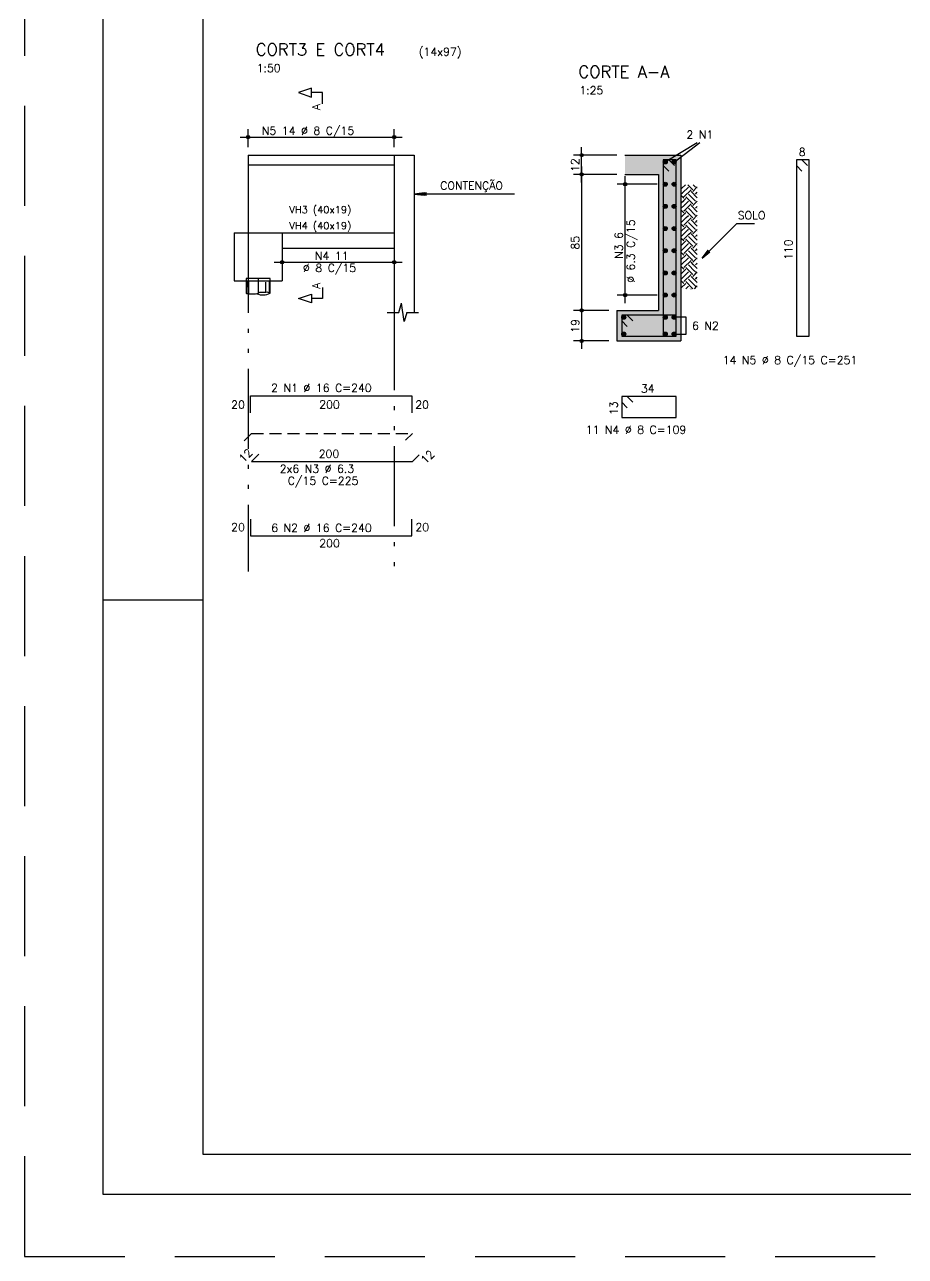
# Model space of a CAD drawing. Extents: x -1.9 to 86, y -1.2 to 61.3.
# Drawn here: x -1.95 to 20.05, y -1.19 to 29.58 of the extents above; entities that cross this region are included whole.
import ezdxf

# ---------------------------------------------------------------- set-up
doc = ezdxf.new("R2010")
doc.units = 0
doc.header["$MEASUREMENT"] = 0
for name, pattern in [('ESTILO_TQS_0001', [0.45, 0.3, -0.15]), ('ESTILO_TQS_0004', [3.3, 2, -0.4, 0.05, -0.4, 0.05, -0.4]), ('HIDDEN', [0.375, 0.25, -0.125])]:
    doc.linetypes.add(name, pattern=pattern)
doc.layers.get('0').update_dxf_attribs({"linetype": 'CONTINUOUS'})
doc.layers.get('Defpoints').update_dxf_attribs({"linetype": 'CONTINUOUS'})
for name, color, linetype in [('ARQ_FOLHA', 7, 'CONTINUOUS'), ('PENA_01', 1, 'CONTINUOUS'), ('PENA_02', 2, 'CONTINUOUS'), ('PENA_03', 3, 'CONTINUOUS'), ('PENA_04', 4, 'CONTINUOUS'), ('PENA_05', 5, 'CONTINUOUS'), ('PENA_06', 6, 'CONTINUOUS'), ('PENA_10', 253, 'CONTINUOUS')]:
    doc.layers.add(name, color=color, linetype=linetype)
doc.styles.get("Standard").update_dxf_attribs({"font": 'ROMANS.SHX'})

# ---------------------------------------------------------------- blocks, each defined once
blk = doc.blocks.new('FOLHA A1 - 841 X 594')
at = {"layer": 'ARQ_FOLHA', "color": 1}
blk.add_line((-816, 148.5), (-841, 148.5), dxfattribs=at)
for points in [[(-841, 0), (0, 0), (0, 594), (-841, 594)], [(-816, 10), (-10, 10), (-10, 584), (-816, 584)]]:
    blk.add_lwpolyline(points, close=True, dxfattribs=at)
at = {"layer": 'Defpoints', "color": 8, "linetype": 'HIDDEN', "ltscale": 100}
blk.add_lwpolyline([(-860.5, 609.5), (-860.5, -15.5), (19.5, -15.5), (19.5, 609.5)], close=True, dxfattribs=at)
blk = doc.blocks.new('*U23')
blk.add_blockref('FOLHA A1 - 841 X 594', (0, 0))

msp = doc.modelspace()

# ---------------------------------------------------------------- linework, layer by layer
at = {"layer": 'PENA_01', "linetype": 'Continuous'}
for p, q in [((3.632, 26.522), (3.632, 26.974)), ((7.282, 26.522), (7.282, 26.974)), ((3.432, 26.774), (7.482, 26.774)), ((11.963, 25.642), (11.963, 26.522)), ((12.844, 26.322), (11.763, 26.322)), ((11.963, 26.042), (11.963, 22.242)), ((12.844, 25.842), (11.763, 25.842)), ((12.844, 25.842), (11.763, 25.842)), ((13.854, 25.597), (12.851, 25.597)), ((13.051, 22.626), (13.051, 25.797)), ((4.482, 23.802), (4.482, 23.445)), ((7.282, 23.802), (7.282, 23.445)), ((4.282, 23.645), (7.482, 23.645)), ((13.854, 22.826), (12.851, 22.826)), ((11.963, 22.642), (11.963, 21.482)), ((12.644, 22.442), (11.763, 22.442)), ((12.644, 22.442), (11.763, 22.442)), ((12.644, 21.682), (11.763, 21.682))]:
    msp.add_line(p, q, dxfattribs=at)
at = {"layer": 'PENA_01', "linetype": 'ESTILO_TQS_0004'}
for p, q in [((3.632, 24.382), (3.632, 15.923)), ((7.282, 22.45), (7.282, 15.923))]:
    msp.add_line(p, q, dxfattribs=at)
at = {"layer": 'PENA_01', "linetype": 'ESTILO_TQS_0001'}
for p, q in [((3.536, 19.183), (3.72, 19.366)), ((3.72, 19.366), (7.736, 19.366)), ((7.736, 19.366), (7.566, 19.197))]:
    msp.add_line(p, q, dxfattribs=at)
at = {"layer": 'PENA_02', "linetype": 'Continuous'}
for p, q in [((14.453, 25.571), (14.453, 25.571)), ((14.455, 25.572), (14.455, 25.572)), ((14.466, 25.496), (14.555, 25.585)), ((14.74, 25.46), (14.615, 25.585)), ((14.806, 25.526), (14.748, 25.585)), ((14.453, 25.482), (14.466, 25.496)), ((14.453, 25.35), (14.484, 25.381)), ((14.504, 25.254), (14.453, 25.305)), ((14.463, 25.515), (14.463, 25.515)), ((14.484, 25.381), (14.629, 25.526)), ((14.488, 25.358), (14.488, 25.358)), ((14.502, 25.266), (14.502, 25.266)), ((14.519, 25.239), (14.504, 25.254)), ((14.514, 25.189), (14.563, 25.239)), ((14.519, 25.283), (14.696, 25.46)), ((14.74, 25.106), (14.563, 25.283)), ((14.806, 25.173), (14.629, 25.349)), ((14.853, 25.258), (14.696, 25.416)), ((14.74, 25.416), (14.853, 25.529)), ((14.806, 25.349), (14.853, 25.396)), ((14.853, 25.479), (14.853, 25.479)), ((14.853, 25.347), (14.853, 25.347)), ((14.453, 25.217), (14.453, 25.217)), ((14.453, 25.129), (14.514, 25.189)), ((14.453, 24.996), (14.531, 25.075)), ((14.519, 24.885), (14.453, 24.951)), ((14.519, 24.929), (14.549, 24.96)), ((14.528, 25.097), (14.528, 25.097)), ((14.531, 25.075), (14.629, 25.173)), ((14.549, 24.96), (14.696, 25.106)), ((14.552, 24.941), (14.552, 24.941)), ((14.806, 24.819), (14.629, 24.996)), ((14.853, 24.905), (14.696, 25.062)), ((14.74, 25.062), (14.853, 25.175)), ((14.806, 24.996), (14.853, 25.043)), ((14.853, 25.126), (14.853, 25.126)), ((14.853, 24.993), (14.853, 24.993)), ((14.453, 24.775), (14.561, 24.883)), ((14.453, 24.863), (14.453, 24.863)), ((14.453, 24.643), (14.578, 24.768)), ((14.519, 24.576), (14.596, 24.653)), ((14.561, 24.883), (14.563, 24.885)), ((14.74, 24.753), (14.563, 24.929)), ((14.568, 24.836), (14.568, 24.836)), ((14.578, 24.768), (14.629, 24.819)), ((14.592, 24.679), (14.592, 24.679)), ((14.596, 24.653), (14.696, 24.753)), ((14.806, 24.465), (14.629, 24.642)), ((14.853, 24.551), (14.696, 24.708)), ((14.74, 24.708), (14.853, 24.822)), ((14.806, 24.642), (14.853, 24.689)), ((14.853, 24.772), (14.853, 24.772)), ((14.853, 24.64), (14.853, 24.64)), ((14.519, 24.532), (14.453, 24.598)), ((14.453, 24.422), (14.563, 24.532)), ((14.453, 24.51), (14.453, 24.51)), ((14.453, 24.289), (14.626, 24.462)), ((14.519, 24.222), (14.643, 24.347)), ((14.616, 24.523), (14.563, 24.576)), ((14.608, 24.577), (14.608, 24.577)), ((14.74, 24.399), (14.616, 24.523)), ((14.626, 24.462), (14.629, 24.465)), ((14.632, 24.418), (14.632, 24.418)), ((14.643, 24.347), (14.696, 24.399)), ((14.853, 24.198), (14.696, 24.355)), ((14.74, 24.355), (14.853, 24.468)), ((14.806, 24.289), (14.853, 24.335)), ((14.853, 24.419), (14.853, 24.419)), ((14.519, 24.178), (14.453, 24.244)), ((14.453, 24.068), (14.563, 24.178)), ((14.453, 24.156), (14.453, 24.156)), ((14.453, 23.935), (14.629, 24.112)), ((14.519, 23.869), (14.69, 24.04)), ((14.68, 24.105), (14.563, 24.222)), ((14.656, 24.262), (14.629, 24.289)), ((14.655, 24.27), (14.655, 24.27)), ((14.806, 24.112), (14.656, 24.262)), ((14.673, 24.155), (14.673, 24.155)), ((14.74, 24.046), (14.68, 24.105)), ((14.69, 24.04), (14.696, 24.046)), ((14.74, 24.001), (14.853, 24.114)), ((14.853, 24.286), (14.853, 24.286)), ((14.853, 24.065), (14.853, 24.065)), ((14.519, 23.825), (14.453, 23.891)), ((14.453, 23.714), (14.563, 23.825)), ((14.453, 23.803), (14.453, 23.803)), ((14.453, 23.582), (14.629, 23.758)), ((14.74, 23.692), (14.563, 23.869)), ((14.721, 23.844), (14.629, 23.935)), ((14.697, 24), (14.696, 24.001)), ((14.853, 23.844), (14.697, 24)), ((14.702, 23.964), (14.702, 23.964)), ((14.72, 23.849), (14.72, 23.849)), ((14.806, 23.758), (14.721, 23.844)), ((14.738, 23.734), (14.738, 23.734)), ((14.749, 23.657), (14.853, 23.761)), ((14.806, 23.935), (14.853, 23.982)), ((14.853, 23.933), (14.853, 23.933)), ((14.853, 23.712), (14.853, 23.712)), ((14.519, 23.471), (14.453, 23.537)), ((14.453, 23.361), (14.563, 23.471)), ((14.453, 23.449), (14.453, 23.449)), ((14.453, 23.228), (14.629, 23.405)), ((14.519, 23.515), (14.696, 23.692)), ((14.74, 23.338), (14.563, 23.515)), ((14.785, 23.426), (14.629, 23.582)), ((14.761, 23.583), (14.696, 23.648)), ((14.74, 23.648), (14.749, 23.657)), ((14.745, 23.687), (14.745, 23.687)), ((14.853, 23.491), (14.761, 23.583)), ((14.767, 23.542), (14.767, 23.542)), ((14.785, 23.428), (14.785, 23.428)), ((14.806, 23.405), (14.785, 23.426)), ((14.796, 23.351), (14.853, 23.407)), ((14.806, 23.582), (14.853, 23.628)), ((14.853, 23.579), (14.853, 23.579)), ((14.519, 23.118), (14.453, 23.183)), ((14.453, 23.007), (14.563, 23.118)), ((14.453, 23.096), (14.453, 23.096)), ((14.519, 23.162), (14.696, 23.338)), ((14.74, 22.985), (14.563, 23.162)), ((14.806, 23.051), (14.629, 23.228)), ((14.825, 23.165), (14.696, 23.294)), ((14.74, 23.294), (14.796, 23.351)), ((14.806, 23.228), (14.814, 23.236)), ((14.809, 23.269), (14.809, 23.269)), ((14.814, 23.236), (14.853, 23.275)), ((14.853, 23.137), (14.825, 23.165)), ((14.832, 23.121), (14.832, 23.121)), ((14.853, 23.358), (14.853, 23.358)), ((14.853, 23.225), (14.853, 23.225)), ((14.519, 22.985), (14.519, 22.985)), ((14.563, 22.985), (14.629, 23.051)), ((14.652, 22.985), (14.652, 22.985)), ((14.695, 22.985), (14.696, 22.985)), ((14.74, 22.985), (14.74, 22.985)), ((14.784, 22.985), (14.844, 23.045)), ((14.844, 23.045), (14.853, 23.054)), ((14.849, 23.008), (14.849, 23.008)), ((14.853, 23.004), (14.853, 23.004))]:
    msp.add_line(p, q, dxfattribs=at)
for centre, radius in [((3.632, 26.774), 0.0416), ((3.632, 26.774), 0.0208), ((7.282, 26.774), 0.0416), ((7.282, 26.774), 0.0208), ((11.963, 26.322), 0.04), ((11.963, 26.322), 0.02), ((11.963, 25.842), 0.04), ((11.963, 25.842), 0.04), ((11.963, 25.842), 0.02), ((11.963, 25.842), 0.02), ((13.051, 25.597), 0.0416), ((13.051, 25.597), 0.0208), ((4.482, 23.645), 0.0416), ((4.482, 23.645), 0.0208), ((7.282, 23.645), 0.0416), ((7.282, 23.645), 0.0208), ((13.051, 22.826), 0.0416), ((13.051, 22.826), 0.0208), ((11.963, 22.442), 0.04), ((11.963, 22.442), 0.04), ((11.963, 22.442), 0.02), ((11.963, 22.442), 0.02), ((11.963, 21.682), 0.04), ((11.963, 21.682), 0.02)]:
    msp.add_circle(centre, radius, dxfattribs=at)
at = {"layer": 'PENA_03', "linetype": 'Continuous'}
for p, q in [((14.047, 26.153), (14.85, 26.636)), ((14.271, 26.151), (14.916, 26.635)), ((3.632, 26.322), (3.632, 24.382)), ((3.632, 26.322), (7.782, 26.322)), ((3.632, 26.322), (3.632, 26.322)), ((7.282, 26.322), (7.282, 22.4)), ((7.282, 26.322), (7.282, 26.322)), ((7.782, 26.322), (7.782, 22.395)), ((13.044, 26.322), (14.444, 26.322)), ((13.044, 26.322), (13.044, 26.322)), ((14.444, 26.322), (14.444, 21.682)), ((3.632, 26.082), (7.282, 26.082)), ((13.044, 25.842), (13.884, 25.842)), ((13.044, 25.842), (13.044, 25.842)), ((13.044, 25.842), (13.044, 25.842)), ((13.884, 25.842), (13.884, 22.442)), ((14.054, 25.597), (14.054, 25.597)), ((3.282, 24.382), (3.282, 23.182)), ((3.282, 24.382), (7.282, 24.382)), ((4.482, 24.382), (4.482, 23.182)), ((4.482, 24.002), (7.282, 24.002)), ((4.482, 24.002), (4.482, 24.002)), ((7.282, 24.002), (7.282, 24.002)), ((3.282, 23.182), (4.482, 23.182)), ((3.532, 23.182), (4.232, 23.182)), ((4.182, 23.242), (3.582, 23.242)), ((3.582, 23.242), (3.582, 23.189)), ((3.582, 23.189), (3.582, 22.875)), ((3.588, 22.872), (3.592, 23.166)), ((3.602, 22.866), (3.608, 23.17)), ((3.65, 22.854), (3.647, 23.169)), ((3.882, 23.248), (3.882, 22.875)), ((4.073, 22.895), (4.073, 23.151)), ((4.166, 22.882), (4.166, 23.17)), ((4.177, 22.877), (4.177, 23.185)), ((4.182, 23.189), (4.182, 23.242)), ((4.182, 22.875), (4.182, 23.189)), ((14.054, 22.826), (14.054, 22.826)), ((7.398, 22.395), (7.464, 22.626)), ((7.531, 22.164), (7.464, 22.626)), ((7.106, 22.395), (7.398, 22.395)), ((7.598, 22.395), (7.531, 22.164)), ((7.598, 22.395), (7.889, 22.395)), ((12.844, 22.442), (12.844, 21.682)), ((12.844, 22.442), (13.884, 22.442)), ((12.844, 22.442), (12.844, 22.442)), ((12.844, 22.442), (12.844, 22.442)), ((12.844, 21.682), (14.444, 21.682)), ((12.844, 21.682), (12.844, 21.682))]:
    msp.add_line(p, q, dxfattribs=at)
for points in [[(5.493, 27.608), (5.493, 27.885), (5.216, 27.885), (5.216, 27.996), (4.893, 27.885), (5.216, 27.774), (5.216, 27.885)], [(10.283, 25.352), (7.782, 25.352), (8.03, 25.385), (7.782, 25.352), (8.03, 25.319)], [(9.26, 25.352), (7.837, 25.352), (8.085, 25.385), (7.837, 25.352), (8.085, 25.319)], [(16.284, 24.61), (15.83, 24.61), (14.971, 23.751), (15.123, 23.949), (14.971, 23.751), (15.169, 23.903)], [(3.582, 22.875), (3.595, 22.869), (3.608, 22.864), (3.627, 22.859), (3.657, 22.855), (3.819, 22.856), (3.848, 22.862), (3.863, 22.867), (3.882, 22.875)], [(4.182, 22.875), (4.168, 22.881), (4.155, 22.886), (4.137, 22.891), (4.106, 22.896), (4.073, 22.895), (3.915, 22.888), (3.901, 22.884), (3.882, 22.875)], [(5.491, 23.019), (5.491, 22.742), (5.214, 22.742), (5.214, 22.631), (4.891, 22.742), (5.214, 22.853), (5.214, 22.742)], [(14.274, 21.853), (14.574, 21.853), (14.574, 22.272), (14.274, 22.272)]]:
    msp.add_lwpolyline(points, dxfattribs=at)
for centre in [(14.054, 26.152), (14.274, 26.152), (14.054, 25.597), (14.274, 25.597), (14.054, 25.043), (14.274, 25.043), (14.054, 24.489), (14.274, 24.489), (14.054, 23.935), (14.274, 23.935), (14.054, 23.38), (14.274, 23.38), (14.054, 22.826), (14.274, 22.826), (13.014, 22.272), (14.054, 22.272), (14.274, 22.272), (13.014, 21.853), (14.054, 21.853), (14.274, 21.853)]:
    msp.add_circle(centre, 0.05, dxfattribs=at)
msp.add_arc((4.001, 23.215), 0.385, 246.6344, 297.9627, dxfattribs=at)
for points in [[(14.104, 26.152), (14.029, 26.195), (14.007, 26.169)], [(14.104, 26.152), (14.007, 26.169), (14.007, 26.134)], [(14.104, 26.152), (14.063, 26.201), (14.029, 26.195)], [(14.104, 26.152), (14.093, 26.184), (14.063, 26.201)], [(14.324, 26.152), (14.249, 26.195), (14.227, 26.169)], [(14.324, 26.152), (14.227, 26.169), (14.227, 26.134)], [(14.324, 26.152), (14.283, 26.201), (14.249, 26.195)], [(14.324, 26.152), (14.313, 26.184), (14.283, 26.201)], [(14.104, 26.152), (14.007, 26.134), (14.029, 26.108)], [(14.104, 26.152), (14.029, 26.108), (14.063, 26.102)], [(14.104, 26.152), (14.063, 26.102), (14.093, 26.119)], [(14.104, 26.152), (14.093, 26.119), (14.104, 26.152)], [(14.324, 26.152), (14.227, 26.134), (14.249, 26.108)], [(14.324, 26.152), (14.249, 26.108), (14.283, 26.102)], [(14.324, 26.152), (14.283, 26.102), (14.313, 26.119)], [(14.324, 26.152), (14.313, 26.119), (14.324, 26.152)], [(14.104, 25.597), (14.029, 25.641), (14.007, 25.614)], [(14.104, 25.597), (14.007, 25.614), (14.007, 25.58)], [(14.104, 25.597), (14.007, 25.58), (14.029, 25.554)], [(14.104, 25.597), (14.063, 25.647), (14.029, 25.641)], [(14.104, 25.597), (14.029, 25.554), (14.063, 25.548)], [(14.104, 25.597), (14.093, 25.629), (14.063, 25.647)], [(14.104, 25.597), (14.063, 25.548), (14.093, 25.565)], [(14.104, 25.597), (14.093, 25.565), (14.104, 25.597)], [(14.324, 25.597), (14.249, 25.641), (14.227, 25.614)], [(14.324, 25.597), (14.227, 25.614), (14.227, 25.58)], [(14.324, 25.597), (14.227, 25.58), (14.249, 25.554)], [(14.324, 25.597), (14.283, 25.647), (14.249, 25.641)], [(14.324, 25.597), (14.249, 25.554), (14.283, 25.548)], [(14.324, 25.597), (14.313, 25.629), (14.283, 25.647)], [(14.324, 25.597), (14.283, 25.548), (14.313, 25.565)], [(14.324, 25.597), (14.313, 25.565), (14.324, 25.597)], [(14.104, 25.043), (14.029, 25.086), (14.007, 25.06)], [(14.104, 25.043), (14.007, 25.06), (14.007, 25.026)], [(14.104, 25.043), (14.007, 25.026), (14.029, 25)], [(14.104, 25.043), (14.063, 25.092), (14.029, 25.086)], [(14.104, 25.043), (14.029, 25), (14.063, 24.994)], [(14.104, 25.043), (14.093, 25.075), (14.063, 25.092)], [(14.104, 25.043), (14.063, 24.994), (14.093, 25.011)], [(14.104, 25.043), (14.093, 25.011), (14.104, 25.043)], [(14.324, 25.043), (14.249, 25.086), (14.227, 25.06)], [(14.324, 25.043), (14.227, 25.06), (14.227, 25.026)], [(14.324, 25.043), (14.227, 25.026), (14.249, 25)], [(14.324, 25.043), (14.283, 25.092), (14.249, 25.086)], [(14.324, 25.043), (14.249, 25), (14.283, 24.994)], [(14.324, 25.043), (14.313, 25.075), (14.283, 25.092)], [(14.324, 25.043), (14.283, 24.994), (14.313, 25.011)], [(14.324, 25.043), (14.313, 25.011), (14.324, 25.043)], [(14.104, 24.489), (14.029, 24.532), (14.007, 24.506)], [(14.104, 24.489), (14.007, 24.506), (14.007, 24.472)], [(14.104, 24.489), (14.007, 24.472), (14.029, 24.446)], [(14.104, 24.489), (14.063, 24.538), (14.029, 24.532)], [(14.104, 24.489), (14.029, 24.446), (14.063, 24.44)], [(14.104, 24.489), (14.093, 24.521), (14.063, 24.538)], [(14.104, 24.489), (14.063, 24.44), (14.093, 24.457)], [(14.104, 24.489), (14.093, 24.457), (14.104, 24.489)], [(14.324, 24.489), (14.249, 24.532), (14.227, 24.506)], [(14.324, 24.489), (14.227, 24.506), (14.227, 24.472)], [(14.324, 24.489), (14.227, 24.472), (14.249, 24.446)], [(14.324, 24.489), (14.283, 24.538), (14.249, 24.532)], [(14.324, 24.489), (14.249, 24.446), (14.283, 24.44)], [(14.324, 24.489), (14.313, 24.521), (14.283, 24.538)], [(14.324, 24.489), (14.283, 24.44), (14.313, 24.457)], [(14.324, 24.489), (14.313, 24.457), (14.324, 24.489)], [(14.104, 23.935), (14.029, 23.978), (14.007, 23.952)], [(14.104, 23.935), (14.007, 23.952), (14.007, 23.918)], [(14.104, 23.935), (14.007, 23.918), (14.029, 23.891)], [(14.104, 23.935), (14.063, 23.984), (14.029, 23.978)], [(14.104, 23.935), (14.029, 23.891), (14.063, 23.885)], [(14.104, 23.935), (14.093, 23.967), (14.063, 23.984)], [(14.104, 23.935), (14.063, 23.885), (14.093, 23.903)], [(14.104, 23.935), (14.093, 23.903), (14.104, 23.935)], [(14.324, 23.935), (14.249, 23.978), (14.227, 23.952)], [(14.324, 23.935), (14.227, 23.952), (14.227, 23.918)], [(14.324, 23.935), (14.227, 23.918), (14.249, 23.891)], [(14.324, 23.935), (14.283, 23.984), (14.249, 23.978)], [(14.324, 23.935), (14.249, 23.891), (14.283, 23.885)], [(14.324, 23.935), (14.313, 23.967), (14.283, 23.984)], [(14.324, 23.935), (14.283, 23.885), (14.313, 23.903)], [(14.324, 23.935), (14.313, 23.903), (14.324, 23.935)], [(14.104, 23.38), (14.029, 23.424), (14.007, 23.398)], [(14.104, 23.38), (14.007, 23.398), (14.007, 23.363)], [(14.104, 23.38), (14.063, 23.43), (14.029, 23.424)], [(14.104, 23.38), (14.093, 23.413), (14.063, 23.43)], [(14.324, 23.38), (14.249, 23.424), (14.227, 23.398)], [(14.324, 23.38), (14.227, 23.398), (14.227, 23.363)], [(14.324, 23.38), (14.283, 23.43), (14.249, 23.424)], [(14.324, 23.38), (14.313, 23.413), (14.283, 23.43)], [(14.104, 23.38), (14.007, 23.363), (14.029, 23.337)], [(14.104, 23.38), (14.029, 23.337), (14.063, 23.331)], [(14.104, 23.38), (14.063, 23.331), (14.093, 23.348)], [(14.104, 23.38), (14.093, 23.348), (14.104, 23.38)], [(14.324, 23.38), (14.227, 23.363), (14.249, 23.337)], [(14.324, 23.38), (14.249, 23.337), (14.283, 23.331)], [(14.324, 23.38), (14.283, 23.331), (14.313, 23.348)], [(14.324, 23.38), (14.313, 23.348), (14.324, 23.38)], [(14.104, 22.826), (14.029, 22.87), (14.007, 22.843)], [(14.104, 22.826), (14.007, 22.843), (14.007, 22.809)], [(14.104, 22.826), (14.007, 22.809), (14.029, 22.783)], [(14.104, 22.826), (14.063, 22.875), (14.029, 22.87)], [(14.104, 22.826), (14.029, 22.783), (14.063, 22.777)], [(14.104, 22.826), (14.093, 22.858), (14.063, 22.875)], [(14.104, 22.826), (14.063, 22.777), (14.093, 22.794)], [(14.104, 22.826), (14.093, 22.794), (14.104, 22.826)], [(14.324, 22.826), (14.249, 22.87), (14.227, 22.843)], [(14.324, 22.826), (14.227, 22.843), (14.227, 22.809)], [(14.324, 22.826), (14.227, 22.809), (14.249, 22.783)], [(14.324, 22.826), (14.283, 22.875), (14.249, 22.87)], [(14.324, 22.826), (14.249, 22.783), (14.283, 22.777)], [(14.324, 22.826), (14.313, 22.858), (14.283, 22.875)], [(14.324, 22.826), (14.283, 22.777), (14.313, 22.794)], [(14.324, 22.826), (14.313, 22.794), (14.324, 22.826)], [(13.064, 22.272), (12.989, 22.315), (12.967, 22.289)], [(13.064, 22.272), (12.967, 22.289), (12.967, 22.255)], [(13.064, 22.272), (12.967, 22.255), (12.989, 22.229)], [(13.064, 22.272), (13.023, 22.321), (12.989, 22.315)], [(13.064, 22.272), (12.989, 22.229), (13.023, 22.223)], [(13.064, 22.272), (13.053, 22.304), (13.023, 22.321)], [(13.064, 22.272), (13.023, 22.223), (13.053, 22.24)], [(13.064, 22.272), (13.053, 22.24), (13.064, 22.272)], [(14.104, 22.272), (14.029, 22.315), (14.007, 22.289)], [(14.104, 22.272), (14.007, 22.289), (14.007, 22.255)], [(14.104, 22.272), (14.007, 22.255), (14.029, 22.229)], [(14.104, 22.272), (14.063, 22.321), (14.029, 22.315)], [(14.104, 22.272), (14.029, 22.229), (14.063, 22.223)], [(14.104, 22.272), (14.093, 22.304), (14.063, 22.321)], [(14.104, 22.272), (14.063, 22.223), (14.093, 22.24)], [(14.104, 22.272), (14.093, 22.24), (14.104, 22.272)], [(14.324, 22.272), (14.249, 22.315), (14.227, 22.289)], [(14.324, 22.272), (14.227, 22.289), (14.227, 22.255)], [(14.324, 22.272), (14.227, 22.255), (14.249, 22.229)], [(14.324, 22.272), (14.283, 22.321), (14.249, 22.315)], [(14.324, 22.272), (14.249, 22.229), (14.283, 22.223)], [(14.324, 22.272), (14.313, 22.304), (14.283, 22.321)], [(14.324, 22.272), (14.283, 22.223), (14.313, 22.24)], [(14.324, 22.272), (14.313, 22.24), (14.324, 22.272)], [(13.064, 21.853), (12.989, 21.896), (12.967, 21.87)], [(13.064, 21.853), (12.967, 21.87), (12.967, 21.835)], [(13.064, 21.853), (13.023, 21.902), (12.989, 21.896)], [(13.064, 21.853), (13.053, 21.885), (13.023, 21.902)], [(14.104, 21.853), (14.029, 21.896), (14.007, 21.87)], [(14.104, 21.853), (14.007, 21.87), (14.007, 21.835)], [(14.104, 21.853), (14.063, 21.902), (14.029, 21.896)], [(14.104, 21.853), (14.093, 21.885), (14.063, 21.902)], [(14.324, 21.853), (14.249, 21.896), (14.227, 21.87)], [(14.324, 21.853), (14.227, 21.87), (14.227, 21.835)], [(14.324, 21.853), (14.283, 21.902), (14.249, 21.896)], [(14.324, 21.853), (14.313, 21.885), (14.283, 21.902)], [(13.064, 21.853), (12.967, 21.835), (12.989, 21.809)], [(13.064, 21.853), (12.989, 21.809), (13.023, 21.803)], [(13.064, 21.853), (13.023, 21.803), (13.053, 21.82)], [(13.064, 21.853), (13.053, 21.82), (13.064, 21.853)], [(14.104, 21.853), (14.007, 21.835), (14.029, 21.809)], [(14.104, 21.853), (14.029, 21.809), (14.063, 21.803)], [(14.104, 21.853), (14.063, 21.803), (14.093, 21.82)], [(14.104, 21.853), (14.093, 21.82), (14.104, 21.853)], [(14.324, 21.853), (14.227, 21.835), (14.249, 21.809)], [(14.324, 21.853), (14.249, 21.809), (14.283, 21.803)], [(14.324, 21.853), (14.283, 21.803), (14.313, 21.82)], [(14.324, 21.853), (14.313, 21.82), (14.324, 21.853)]]:
    msp.add_solid(points, dxfattribs=at)
at = {"layer": 'PENA_04', "linetype": 'Continuous'}
for p, q in [((14.144, 26.202), (14.004, 26.202)), ((14.004, 26.202), (14.004, 21.802)), ((14.324, 26.202), (14.004, 26.202)), ((14.004, 26.202), (14.004, 26.062)), ((14.284, 26.062), (14.144, 26.202)), ((14.324, 21.802), (14.324, 26.202)), ((14.004, 26.062), (14.144, 25.922)), ((13.104, 22.323), (12.964, 22.323)), ((12.964, 22.323), (12.964, 21.803)), ((14.324, 22.323), (12.964, 22.323)), ((12.964, 22.323), (12.964, 22.183)), ((12.964, 22.183), (13.104, 22.043)), ((13.244, 22.183), (13.104, 22.323)), ((14.324, 21.803), (14.324, 22.323)), ((12.964, 21.803), (14.324, 21.803)), ((14.004, 21.802), (14.324, 21.802))]:
    msp.add_line(p, q, dxfattribs=at)
at = {"layer": 'PENA_05', "linetype": 'Continuous'}
for p, q in [((17.468, 26.202), (17.328, 26.202)), ((17.328, 26.202), (17.328, 21.802)), ((17.648, 26.202), (17.328, 26.202)), ((17.328, 26.202), (17.328, 26.062)), ((17.608, 26.062), (17.468, 26.202)), ((17.648, 21.802), (17.648, 26.202)), ((17.328, 26.062), (17.468, 25.922)), ((17.328, 21.802), (17.648, 21.802)), ((3.692, 19.887), (3.692, 20.307)), ((3.692, 20.307), (7.724, 20.307)), ((7.724, 20.307), (7.724, 19.887)), ((13.104, 20.288), (12.964, 20.288)), ((12.964, 20.288), (12.964, 19.768)), ((14.324, 20.288), (12.964, 20.288)), ((12.964, 20.288), (12.964, 20.148)), ((12.964, 20.148), (13.104, 20.008)), ((13.244, 20.148), (13.104, 20.288)), ((14.324, 19.768), (14.324, 20.288)), ((12.964, 19.768), (14.324, 19.768)), ((3.904, 18.85), (3.72, 18.666)), ((7.736, 18.666), (7.906, 18.836)), ((3.72, 18.666), (7.736, 18.666)), ((3.692, 17.229), (3.692, 16.809)), ((7.726, 16.809), (7.726, 17.229)), ((3.692, 16.809), (7.726, 16.809))]:
    msp.add_line(p, q, dxfattribs=at)
at = {"layer": 'PENA_10', "linetype": 'Continuous'}
for points in [[(13.044, 25.842), (13.044, 26.322), (13.884, 25.842)], [(13.044, 26.322), (14.444, 26.322), (13.884, 25.842)], [(13.884, 25.842), (14.444, 26.322), (13.884, 22.442)], [(14.444, 26.322), (14.444, 21.682), (13.884, 22.442)], [(14.444, 26.322), (14.444, 22.442), (14.444, 21.682)], [(13.884, 22.442), (14.444, 21.682), (12.844, 21.682)], [(12.844, 21.682), (12.844, 22.442), (13.884, 22.442)]]:
    msp.add_solid(points, dxfattribs=at)

# ---------------------------------------------------------------- block references
at = {"xscale": 0.09999999999999938, "yscale": 0.09999999999999938, "zscale": 0.09999999999999938}
msp.add_blockref('*U23', (84.1, 0.356), dxfattribs=at)

# ---------------------------------------------------------------- texts
at = {"layer": 'PENA_01', "linetype": 'Continuous'}
for s, p in [('(14x97)', (7.894, 28.808)), ('1:50', (3.846, 28.398)), ('1:25', (11.906, 27.843))]:
    msp.add_text(s, height=0.2, dxfattribs=at).set_placement(p)
at = {"layer": 'PENA_03', "linetype": 'Continuous'}
for s, height, p in [('CORTE A-A', 0.3, (11.883, 28.258)), ('N5 14 %%c 8 C/15', 0.2, (3.977, 26.834)), ('2 N1', 0.2, (14.583, 26.736)), ('8', 0.2, (17.388, 26.302)), ('CONTENÇÃO', 0.2, (8.431, 25.461)), ('VH3 (40x19)', 0.18, (4.662, 24.87)), ('VH4 (40x19)', 0.18, (4.662, 24.47)), ('SOLO', 0.2, (15.862, 24.72)), ('N4 11', 0.2, (5.302, 23.705)), ('%%c 8 C/15', 0.2, (5.002, 23.405)), ('6 N2', 0.2, (14.721, 21.959)), ('14 N5 %%c 8 C/15 C=251', 0.2, (15.488, 21.102)), ('2 N1 %%c 16 C=240', 0.2, (4.208, 20.407)), ('34', 0.2, (13.444, 20.388)), ('20', 0.2, (3.208, 19.989)), ('200', 0.2, (5.408, 19.991)), ('20', 0.2, (7.808, 19.989)), ('11 N4 %%c 8 C=109', 0.2, (12.066, 19.362)), ('200', 0.2, (5.394, 18.76)), ('2x6 N3 %%c 6.3', 0.2, (4.422, 18.386)), ('C/15 C=225', 0.2, (4.622, 18.086)), ('20', 0.2, (3.208, 16.927)), ('6 N2 %%c 16 C=240', 0.2, (4.209, 16.909)), ('20', 0.2, (7.81, 16.927)), ('200', 0.2, (5.409, 16.525))]:
    msp.add_text(s, height=height, dxfattribs=at).set_placement(p)
for s, rotation, p in [('A', 90, (5.433, 27.448)), ('12', 90, (11.903, 25.902)), ('%%c 6.3 C/15', 90, (13.291, 23.132)), ('N3 6', 90, (12.991, 23.732)), ('85', 90, (11.903, 23.962)), ('110', 90, (17.228, 23.702)), ('A', 90, (5.431, 22.979)), ('19', 90, (11.903, 21.882)), ('13', 90, (12.864, 19.828)), ('12', 45, (3.519, 18.626)), ('12', 45, (8.062, 18.589))]:
    msp.add_text(s, height=0.2, rotation=rotation, dxfattribs=at).set_placement(p)
at = {"layer": 'PENA_06', "linetype": 'Continuous'}
msp.add_text('CORT3 E CORT4', height=0.3, dxfattribs=at).set_placement((3.823, 28.813))

doc.saveas('drawing.dxf')
